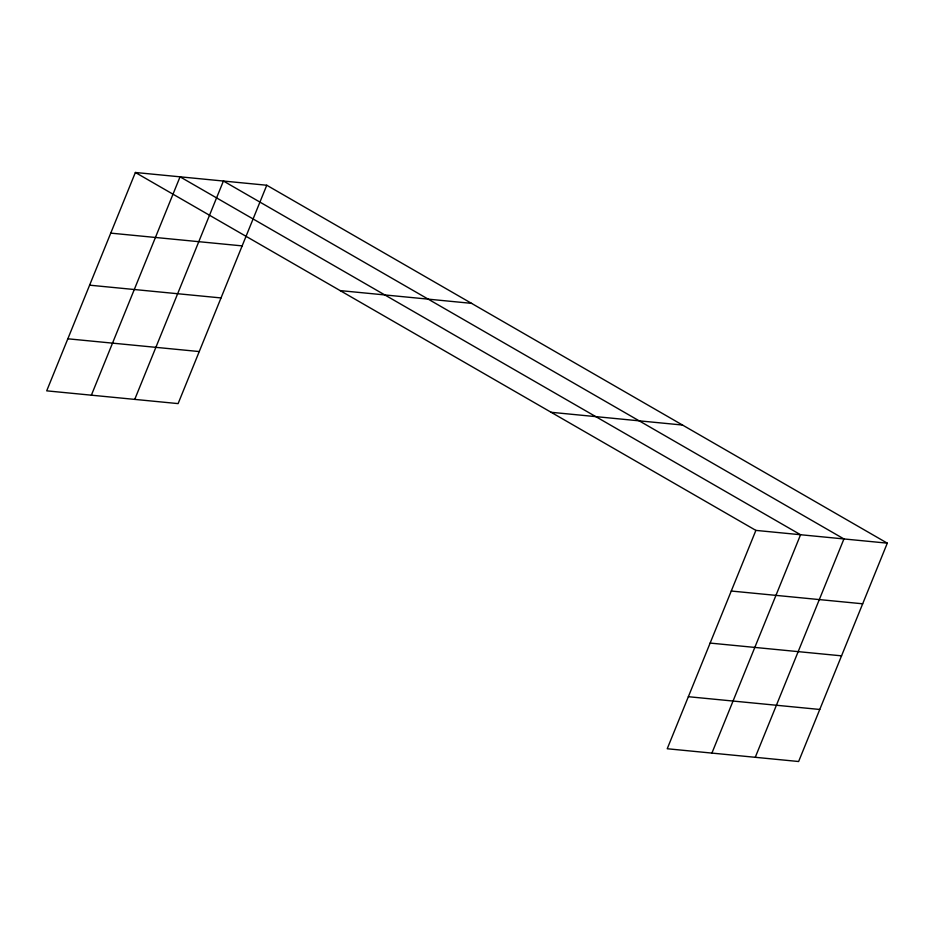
<?xml version="1.0" encoding="UTF-8"?>
<svg xmlns="http://www.w3.org/2000/svg" width="934" height="934" viewBox="0 0 934 934"><rect width="100%" height="100%" fill="white"/><g stroke="black" fill="none" stroke-linecap="round" stroke-linejoin="round"><path stroke-width="1.4" d="M266.774 185.247L135.372 172.486L46.7 390.844L178.114 403.605L266.774 185.247L887.3 543.156L798.628 761.514L667.226 748.753L755.886 530.395L887.3 543.156M91.38 395.187L180.052 176.83L800.566 534.738L711.906 753.096M134.741 399.39L223.413 181.033L843.939 538.941L755.267 757.299M110.737 233.126L242.151 245.887M340.139 290.602L471.553 303.352M89.606 285.174L221.019 297.934M67.832 338.797L199.246 351.558M551.118 412.291L682.532 425.04M731.264 591.035L862.677 603.796M710.132 643.082L841.546 655.843M688.358 696.706L819.772 709.466M135.372 172.486L755.886 530.395"/></g></svg>
